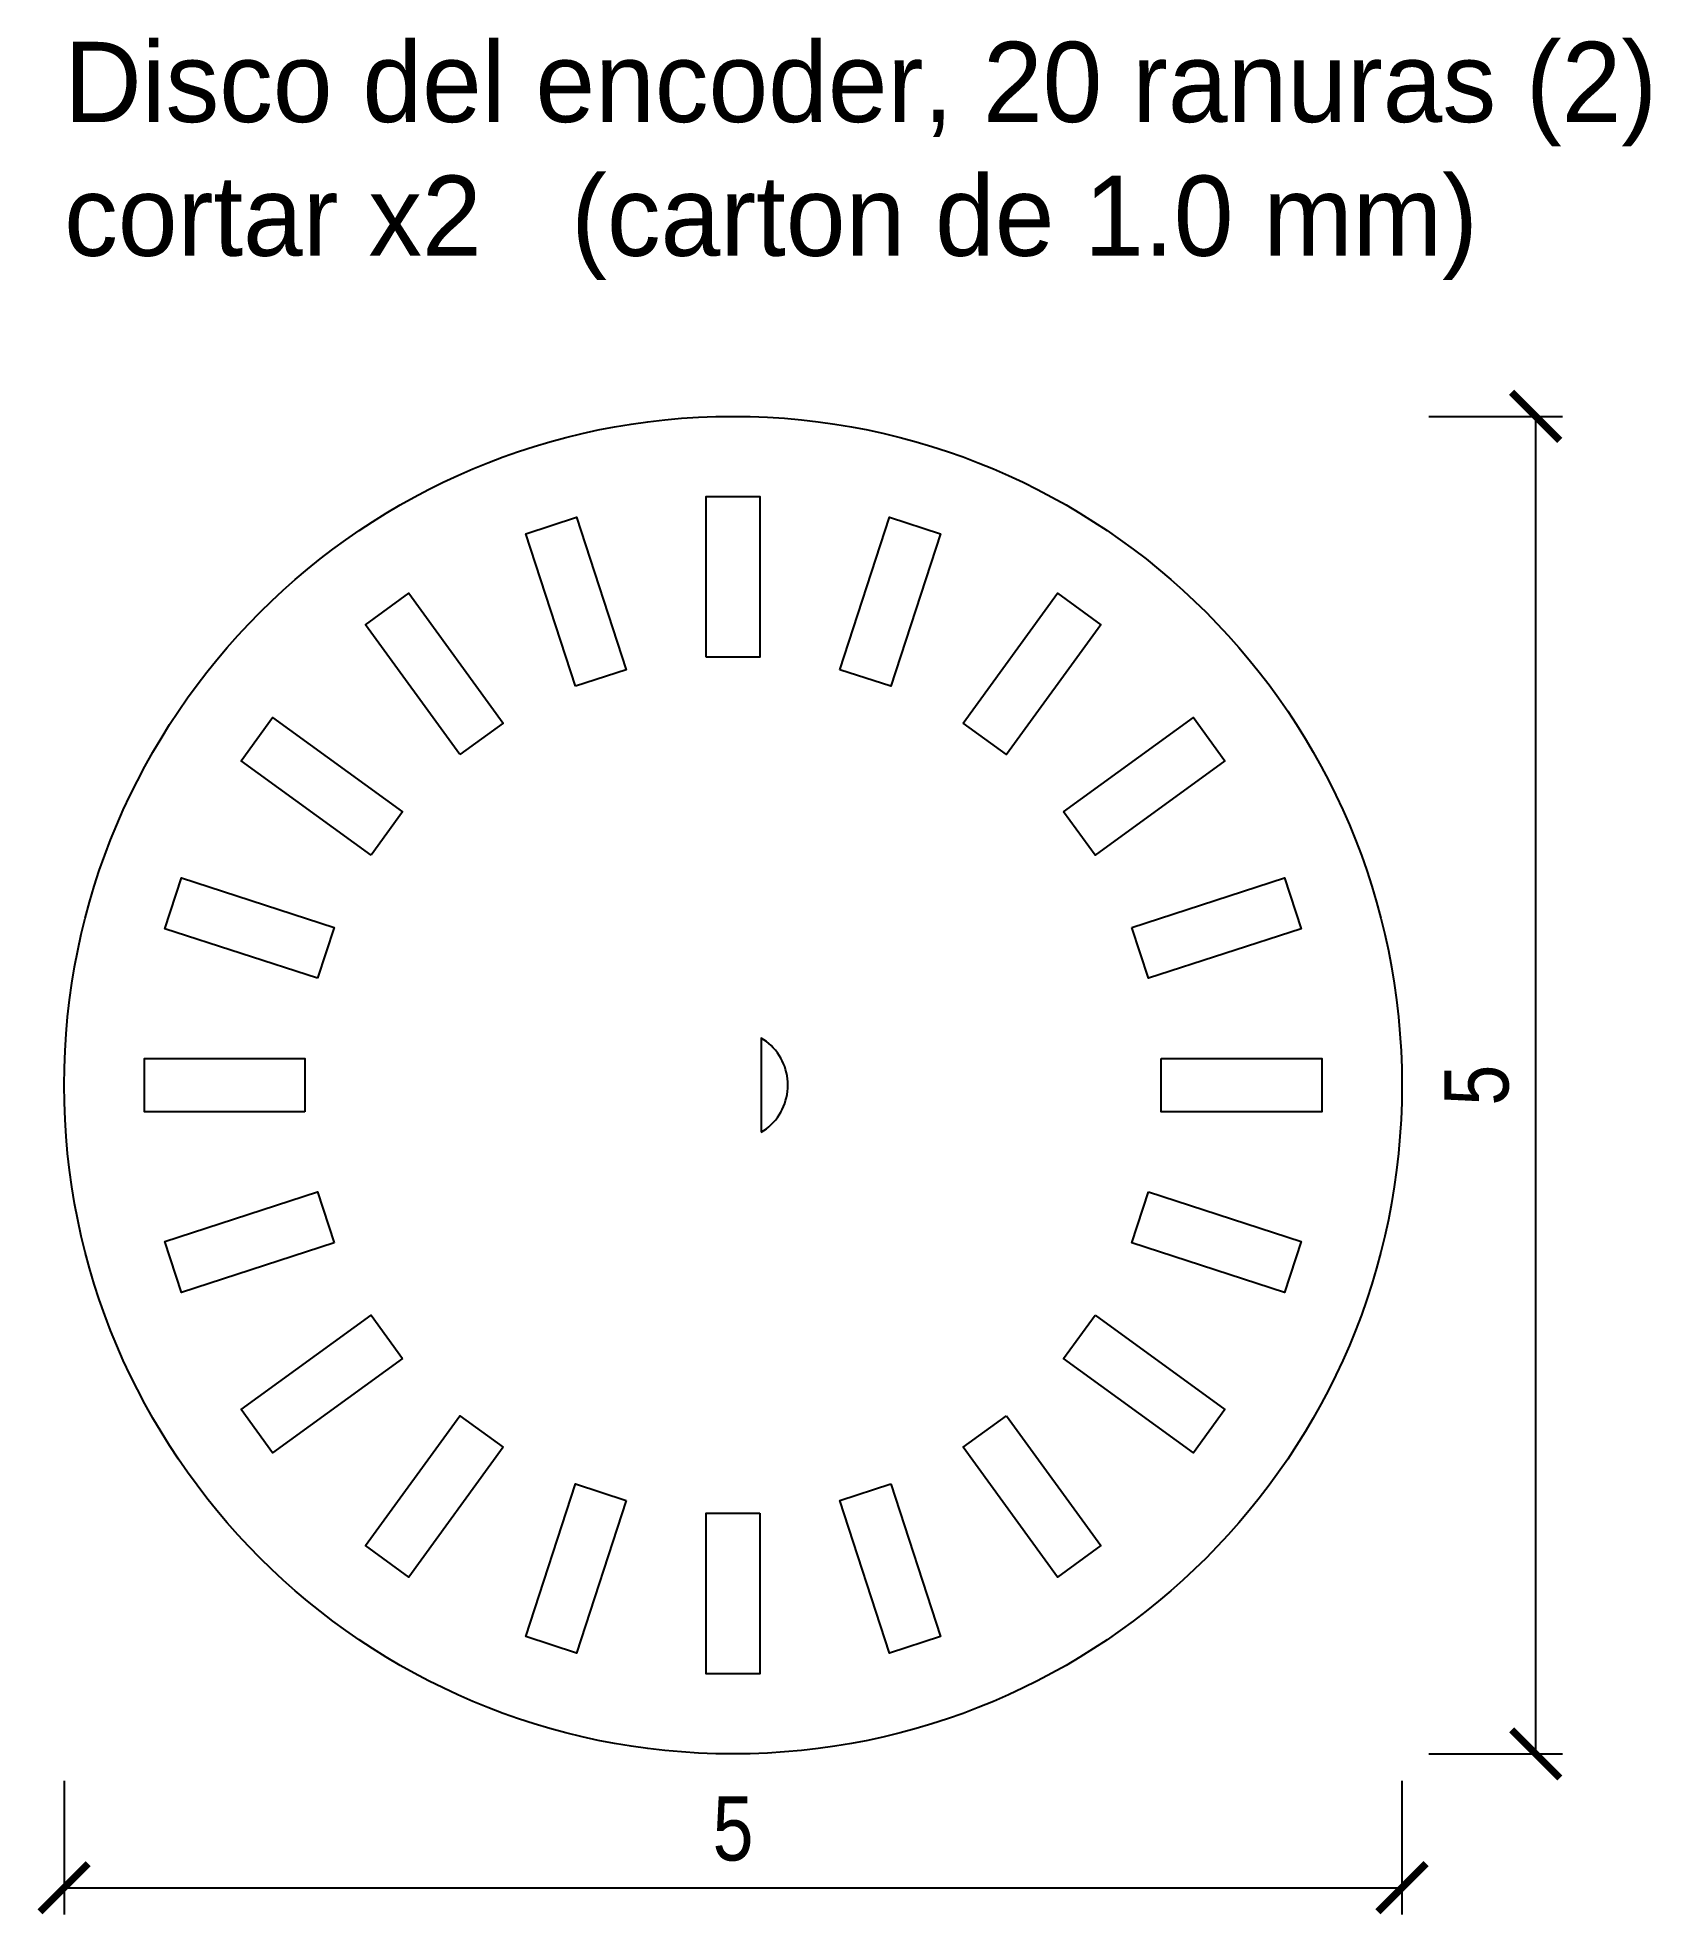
# Model space of a CAD drawing. Header units: centimetres. Extents: x 1.1 to 7.13, y 0.6 to 7.62.
import ezdxf

# ---------------------------------------------------------------- set-up
doc = ezdxf.new("R2010")
doc.units = ezdxf.units.CM
doc.layers.add('CORTE', color=1, linetype='Continuous')
doc.layers.add('ETIQUETA', color=5, linetype='Continuous')
doc.styles.add('OpenSansCondensed-Light', font='OpenSansCondensed-Light.ttf')
doc.dimstyles.new('EZDXF', dxfattribs={"dimtxt": 0.25, "dimasz": 0.175, "dimexe": 0.375, "dimexo": 0.125, "dimgap": 0.1, "dimtad": 1, "dimlfac": 100, "dimzin": 12, "dimdsep": 46, "dimtxsty": 'OpenSansCondensed-Light', "dimblk": 'ARCHTICK', "dimcen": 2.5, "dimazin": 3, "dimtfac": 0.5, "dimtmove": 2, "dimatfit": 3, "dimarcsym": 0})

# ---------------------------------------------------------------- blocks, each defined once
blk = doc.blocks.new('_ARCHTICK')
at = {"color": 0, "linetype": 'ByBlock', "const_width": 0.15}
blk.add_lwpolyline([(-0.5, -0.5), (0.5, 0.5)], dxfattribs=at)

msp = doc.modelspace()

# ---------------------------------------------------------------- linework, layer by layer
at = {"layer": 'CORTE'}
for points in [[(3.6, 5.3), (3.6, 5.9), (3.8, 5.9), (3.8, 5.3)], [(3.1105, 5.1908), (2.9251, 5.7614), (3.1153, 5.8232), (3.3007, 5.2526)], [(4.0993, 5.2526), (4.2847, 5.8232), (4.4749, 5.7614), (4.2895, 5.1908)], [(2.6786, 4.9356), (2.326, 5.4211), (2.4878, 5.5386), (2.8404, 5.0532)], [(4.5596, 5.0532), (4.9122, 5.5386), (5.074, 5.4211), (4.7214, 4.9356)], [(2.3468, 4.5596), (1.8614, 4.9122), (1.9789, 5.074), (2.4644, 4.7214)], [(4.9356, 4.7214), (5.4211, 5.074), (5.5386, 4.9122), (5.0532, 4.5596)], [(2.1474, 4.0993), (1.5768, 4.2847), (1.6386, 4.4749), (2.2092, 4.2895)], [(5.1908, 4.2895), (5.7614, 4.4749), (5.8232, 4.2847), (5.2526, 4.0993)], [(3.805, 3.5239), (3.8149, 3.5302), (3.8245, 3.5371), (3.8336, 3.5445), (3.8423, 3.5524), (3.8505, 3.5609), (3.8583, 3.5697), (3.8655, 3.579), (3.8722, 3.5887), (3.8783, 3.5988), (3.8838, 3.6091), (3.8887, 3.6198), (3.893, 3.6308), (3.8966, 3.642), (3.8996, 3.6534), (3.902, 3.6649), (3.9037, 3.6765), (3.9047, 3.6882), (3.905, 3.7), (3.9047, 3.7118), (3.9037, 3.7235), (3.902, 3.7351), (3.8996, 3.7466), (3.8966, 3.758), (3.893, 3.7692), (3.8887, 3.7802), (3.8838, 3.7909), (3.8783, 3.8012), (3.8722, 3.8113), (3.8655, 3.821), (3.8583, 3.8303), (3.8505, 3.8391), (3.8423, 3.8476), (3.8336, 3.8555), (3.8245, 3.8629), (3.8149, 3.8698), (3.805, 3.8761)], [(2.1, 3.6), (1.5, 3.6), (1.5, 3.8), (2.1, 3.8)], [(5.3, 3.8), (5.9, 3.8), (5.9, 3.6), (5.3, 3.6)], [(2.2092, 3.1105), (1.6386, 2.9251), (1.5768, 3.1153), (2.1474, 3.3007)], [(5.2526, 3.3007), (5.8232, 3.1153), (5.7614, 2.9251), (5.1908, 3.1105)], [(2.4644, 2.6786), (1.9789, 2.326), (1.8614, 2.4878), (2.3468, 2.8404)], [(5.0532, 2.8404), (5.5386, 2.4878), (5.4211, 2.326), (4.9356, 2.6786)], [(2.8404, 2.3468), (2.4878, 1.8614), (2.326, 1.9789), (2.6786, 2.4644)], [(4.7214, 2.4644), (5.074, 1.9789), (4.9122, 1.8614), (4.5596, 2.3468)], [(3.3007, 2.1474), (3.1153, 1.5768), (2.9251, 1.6386), (3.1105, 2.2092)], [(4.2895, 2.2092), (4.4749, 1.6386), (4.2847, 1.5768), (4.0993, 2.1474)], [(3.8, 2.1), (3.8, 1.5), (3.6, 1.5), (3.6, 2.1)]]:
    msp.add_lwpolyline(points, close=True, dxfattribs=at)
msp.add_circle((3.7, 3.7), 2.5, dxfattribs=at)

# ---------------------------------------------------------------- texts
at = {"layer": 'ETIQUETA'}
for s, p in [('Disco del encoder, 20 ranuras (2)', (1.2, 7.3)), ('cortar x2   (carton de 1.0 mm)', (1.2, 6.8))]:
    msp.add_text(s, height=0.3, dxfattribs=at).set_placement(p)

# ---------------------------------------------------------------- dimensions: what is measured, and where the dimension line sits
msp.add_linear_dim(base=(6.7, 1.2), p1=(6.2, 1.2), p2=(6.2, 6.2), angle=90, dimstyle='EZDXF', override={"dimtxt": 0.24, "dimasz": 0.18, "dimexe": 0.1, "dimexo": 0.1, "dimdec": 2, "dimlfac": 1, "dimzin": 8}, dxfattribs=at).render()
msp.add_linear_dim(base=(1.2, 0.7), p1=(1.2, 1.2), p2=(6.2, 1.2), dimstyle='EZDXF', override={"dimtxt": 0.24, "dimasz": 0.18, "dimexe": 0.1, "dimexo": 0.1, "dimdec": 2, "dimlfac": 1, "dimzin": 8}, dxfattribs=at).render()

doc.saveas('drawing.dxf')
